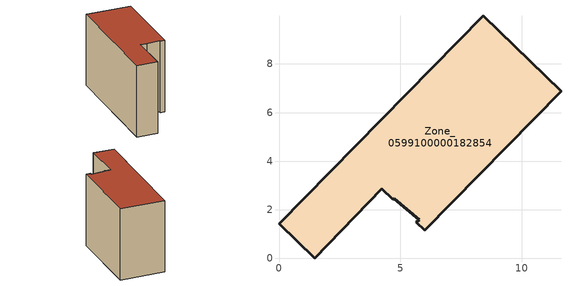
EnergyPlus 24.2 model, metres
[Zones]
Zone_0599100000182854
 floor ground (C_G): 6,1.16 5.65,1.5 5.77,1.59 4.74,2.44 4.69,2.42 4.24,2.86 1.48,0 0,1.43 8.4,9.99 11.61,6.88 z0
 wall outside (C_F): 8.4,9.99 0,1.43 1.48,0 4.24,2.86 4.69,2.42 4.74,2.44 5.77,1.59 5.65,1.5 6,1.16 11.61,6.88 8.4,9.99 z0:7.22
 roof outside (C_R): 5.65,1.5 6,1.16 11.61,6.88 8.4,9.99 0,1.43 1.48,0 4.24,2.86 4.69,2.42 4.74,2.44 5.77,1.59 z7.22
[BUILDING]
Pand.0599100000182854: North Axis=0; Terrain=City; Loads Convergence Tolerance Value=0.04; Temperature Convergence Tolerance Value=0.4; Solar Distribution=FullExterior; Maximum Number of Warmup Days=25; Minimum Number of Warmup Days=1
[Site:Location]
Rotterdam.The.Hague.AP_ZH_NLD Design_Conditions: Latitude=51.96; Longitude=4.45; Time Zone=1; Elevation=-4.5
[SITE:GROUNDTEMPERATURE:BUILDINGSURFACE]
18, 18, 18, 18, 18, 18, 18, 18, 18, 18, 18, 18
[MATERIAL] Thermal Absorptance=0.9; Solar Absorptance=0.7; Visible Absorptance=0.7
Name | Roughness | Thickness | Conductivity | Density | Specific Heat
G.TI.1946 | MediumSmooth | 0.15 | 1 | 540 | 1210
F.TI.1946 | Rough | 0.3 | 0.857143 | 1920 | 840
R.TI.1946 | MediumRough | 0.2 | 0.1 | 1500 | 1000
[CONSTRUCTION]
C_G: G.TI.1946
C_F: F.TI.1946
C_R: R.TI.1946
[ZONE]
Zone_0599100000182854: Type=1; Multiplier=1; Ceiling Height=Autocalculate; Volume=Autocalculate; Floor Area=autocalculate; Part of Total Floor Area=Yes
[ZONEINFILTRATION:DESIGNFLOWRATE]
Infil_Zone_0599100000182854: Zone or ZoneList or Space or SpaceList=Zone_0599100000182854; Schedule=AlwaysOn; Design Flow Rate Calculation Method=Flow/Area; Flow Rate per Floor Area=0.003; Constant Term Coefficient=1; Temperature Term Coefficient=0; Velocity Term Coefficient=0; Velocity Squared Term Coefficient=0
[HVACTEMPLATE:ZONE:IDEALLOADSAIRSYSTEM]
Zone_0599100000182854: Maximum Heating Supply Air Temperature=50; Minimum Cooling Supply Air Temperature=13; Maximum Heating Supply Air Humidity Ratio=0.0156; Minimum Cooling Supply Air Humidity Ratio=0.0077; Heating Limit=NoLimit; Cooling Limit=NoLimit; Dehumidification Control Type=ConstantSensibleHeatRatio; Cooling Sensible Heat Ratio=0.7; Dehumidification Setpoint=60; Humidification Control Type=None; Humidification Setpoint=30; Outdoor Air Method=None; Outdoor Air Flow Rate per Person=0.00944; Outdoor Air Flow Rate per Zone Floor Area=0; Outdoor Air Flow Rate per Zone=0; Demand Controlled Ventilation Type=None; Outdoor Air Economizer Type=NoEconomizer; Heat Recovery Type=None; Sensible Heat Recovery Effectiveness=0.7; Latent Heat Recovery Effectiveness=0.65
[ZONECONTROL:THERMOSTAT]
ThermostatControl_Zone_0599100000182854: Zone or ZoneList=Zone_0599100000182854; Control Type Schedule=DualSetpointControlType; Control 1=Thermostat_Zone_0599100000182854; Temperature Difference Between Cutout And Setpoint=0
[THERMOSTATSETPOINT:DUALSETPOINT]
Thermostat_Zone_0599100000182854: Heating Setpoint Temperature Schedule=HeatingSetpoint_Zone_0599100000182854; Cooling Setpoint Temperature Schedule=CoolingSetpoint_Zone_0599100000182854
[SCHEDULE:COMPACT]
HeatingSetpoint_Zone_0599100000182854: Through: 12/31, For: AllDays, Until: 24:00, 21
CoolingSetpoint_Zone_0599100000182854: Through: 12/31, For: AllDays, Until: 24:00, 24
DualSetpointControlType: Through: 12/31, For: AllDays, Until: 24:00, 4
AlwaysOn: Through: 12/31, For: AllDays, Until: 24:00, 1
